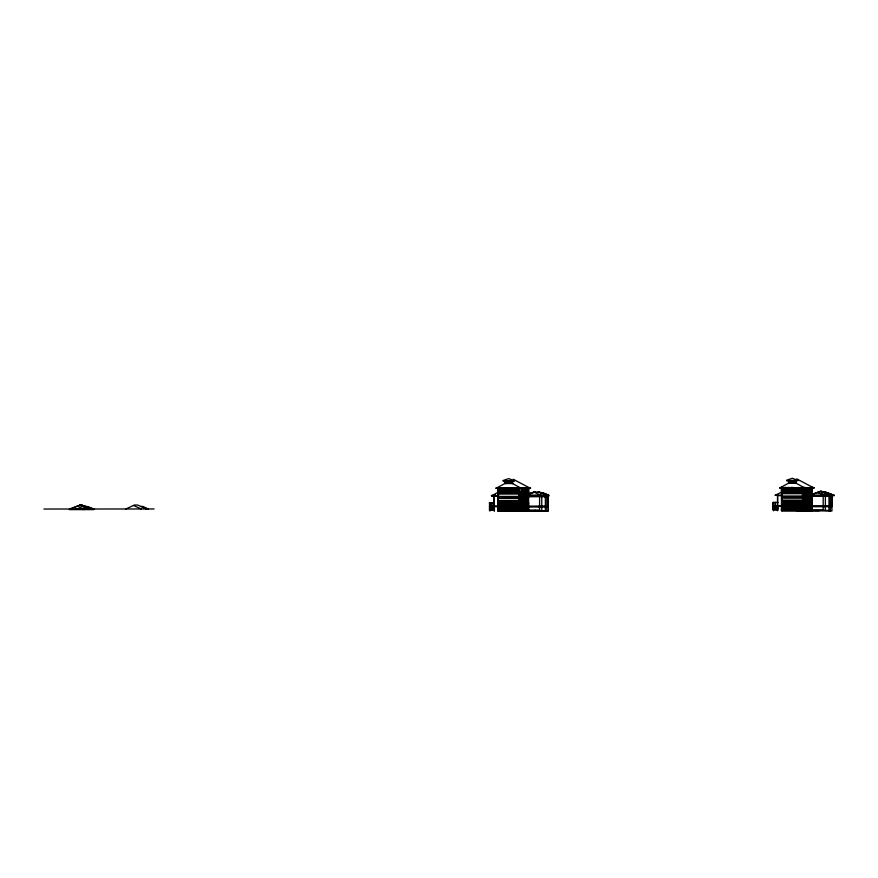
<?xml version="1.0" encoding="UTF-8"?>
<svg xmlns="http://www.w3.org/2000/svg" width="878" height="878" viewBox="0 0 878 878"><rect width="100%" height="100%" fill="white"/><g stroke="black" fill="none" stroke-linecap="round" stroke-linejoin="round"><path stroke-width="1.32" d="M512.774 511.073L512.895 509.756M527.985 508.263L527.985 511.073L513.41 510.985L528.633 511.084L528.622 487.542L528.15 506.046M520.895 502.688L520.895 497.2M523.244 497.947L523.244 497.102M524.364 505.256L524.364 501.876M525.582 505.695L525.307 497.047L522.3 497.047L522.3 505.695M525.746 506.211L525.746 503.248L527.667 503.259M526.262 506.211L526.262 503.774L528.622 503.774M526.668 506.211L526.668 504.181L528.622 504.181M527.985 510.766L512.796 510.952M528.15 495.071L528.15 487.542M528.15 511.073L528.15 510.458M528.633 496.761L548.695 496.597M796.401 510.623L796.5 510.305M812.238 487.213L812.238 510.755L781.475 510.722L781.475 487.213L782.122 487.213M804.5 502.359L804.511 496.871M806.421 501.909L808.397 501.557L808.397 504.927L806.421 504.927L806.421 501.557M806.432 498.177L806.432 501.195L808.397 501.195L808.397 498.177M806.849 497.617L806.849 496.772M807.969 504.927L807.969 501.557M809.187 505.366L808.912 496.718L805.905 496.718L805.971 505.366M808.912 505.366L808.912 497.683L805.905 497.672M809.351 505.882L809.351 502.929L811.711 502.929L811.711 496.279L803.107 496.279M809.867 505.882L809.867 503.445L812.238 503.445M810.284 505.882L810.284 503.851L812.238 503.862M811.755 494.753L811.755 487.213M831.455 496.268L831.455 505.717M811.59 495.752L831.938 495.752L831.938 505.717L802.942 505.717M524.375 497.947L524.396 497.102M807.99 497.617L808.001 496.783M528.15 509.174L528.633 511.084M812.238 510.755L831.938 511.018L831.938 495.752M498.452 496.081L491.636 496.081L497.87 492.295M788.587 480.189L788.587 483.24L790.507 482.263M513.246 479.278L530.553 488.42L495.949 488.42L505.212 483.306M794.546 480.112L796.862 478.96L814.158 488.102L779.554 488.102L789.98 482.406M782.057 495.752L775.241 495.269L782.419 491.713M788.587 482.966L796.28 482.955M125.861 508.966L134.466 505.026L137.67 505.026L146.275 508.966M493.919 506.441L497.87 506.672M777.524 506.112L781.475 506.343M535.009 491.768L527.678 494.621C534.153 490.023 543.01 492.328 548.893 495.598L519.502 495.675M527.612 494.665L533.769 492.382M85.616 506.661L80.732 504.883L69.472 509.481L93.902 509.492L87.537 506.661L80.732 504.894L69.472 508.977L84.771 509.481L77.121 506.2M89.896 509.481L79.689 505.267L80.732 504.894L91.981 509.47M812.227 494.358L820.93 491.164L832.179 495.269L820.93 491.164L812.139 494.347M503.061 480.518L508.823 478.598L514.596 481.001L503.061 481.001L514.596 480.518M786.666 480.189L792.428 478.269L798.201 480.672L786.666 480.672L798.201 480.189M491.636 495.598L495.192 494.501M781.42 509.756L823.191 509.745M493.458 506.079L489.781 506.101L489.781 502.732M777.063 505.75L773.397 505.772L773.397 502.414L773.277 509.481M788.587 483.043L796.28 483.032M789.717 481.155L791.319 481.155L791.363 482.801L789.717 482.757M791.649 481.155L793.24 481.155M793.569 481.155L795.172 481.155L795.205 482.801L793.569 482.757M789.717 481.956L791.319 481.956M791.649 481.956L793.24 481.956M793.569 481.956L795.172 481.956M506.112 482.285L507.714 482.285M508.033 482.285L509.635 482.285M509.953 482.285L511.556 482.285M791.649 482.757L793.24 482.757M507.758 483.119L506.068 483.119L506.068 481.44M511.6 483.119L509.92 483.119L509.92 481.44M788.587 483.24L796.28 483.24L796.28 480.672M781.475 487.542L781.958 505.86M498.517 487.542L497.87 487.542L497.87 511.04L513.41 510.952M519.502 487.707L518.854 487.542L518.854 496.432L498.517 496.432L498.517 487.707M779.554 487.619L814.158 487.619M495.949 487.948L530.553 487.948M807.551 488.025L805.389 488.025L805.411 494.621M801.702 488.366L799.54 488.366L799.54 492.931L801.702 492.931M499.154 488.574L501.557 488.574M502.194 488.574L504.598 488.574M505.245 488.574L507.649 488.574M499.275 488.695L501.437 488.695L501.437 493.26M504.477 488.695L502.315 488.695L502.315 493.26M509.844 488.695L512.006 488.695L512.006 493.26M782.924 490.648L785.009 490.648M785.964 490.648L788.049 490.648M789.004 490.648L791.089 490.648M793.492 490.648L795.578 490.648M796.533 490.648L798.618 490.648M799.54 490.648L801.658 490.648M499.319 490.978L501.393 490.978M502.359 490.978L504.444 490.978M505.399 490.978L507.484 490.978M509.888 490.978L511.973 490.978M512.928 490.978L515.013 490.978M515.935 490.978L518.053 490.978M811.898 490.967L811.887 494.171M803.107 491.417L811.118 491.417M803.107 491.581L811.118 491.581M519.502 491.91L527.502 491.91M827.735 492.942L823.366 492.053L825.309 492.053L834.1 495.247L803.107 495.357M823.366 492.053L825.298 492.053L834.1 495.269M803.107 492.547L804.83 492.547M810.515 492.547L812.238 492.547M519.502 492.876L521.214 492.876M526.91 492.876L528.622 492.876M541.298 493.019L543.372 493.019L548.893 495.17L527.678 495.104M781.958 493.052L802.459 493.052M803.107 493.195L804.83 493.195M810.515 493.195L812.238 493.195M498.353 493.37L518.854 493.37M519.502 493.513L521.214 493.513M526.91 493.513L528.622 493.513M782.122 493.688L802.459 493.688M805.784 493.666L807.145 493.666M808.188 493.666L809.549 493.666M498.517 494.018L518.854 494.018M522.18 493.996L523.54 493.996L523.54 488.75L522.18 488.75L522.18 494.951M525.944 493.996L524.583 493.996L524.583 488.75L525.944 488.75L525.988 494.951L526.043 491.91M521.214 494.555L526.91 494.555M803.107 494.621L812.238 494.555M803.107 494.687L811.118 494.687M519.502 494.951L528.622 494.874M802.942 494.983L811.755 494.983M803.107 495.148L812.238 495.148M519.337 495.313L528.15 495.313M775.241 495.269L782.057 495.269M519.502 495.477L528.622 495.477M491.307 495.598L497.87 495.598M777.524 495.752L777.634 510.348M803.107 495.949L812.238 495.949M834.1 495.774L812.227 495.379M519.502 496.279L528.622 496.279M811.59 496.268L831.938 496.268M781.958 496.575L802.624 496.575M498.353 496.904L519.019 496.904M545.084 497.047L546.127 497.047M781.958 497.53L802.624 497.53M498.353 497.859L519.019 497.859M781.475 498.013L803.107 498.013M497.87 498.342L519.502 498.331M803.71 499.593L805.302 499.593M809.516 499.604L811.118 499.604M520.094 499.922L521.697 499.922M525.9 499.933L527.513 499.933M783.56 501.371L791.572 501.371M793.01 501.371L801.021 501.371M499.955 501.7L507.967 501.7M509.405 501.7L517.416 501.7M811.898 502.029L812.073 505.234M777.897 502.414L773.035 502.414L773.518 510.787M783.56 502.49L791.572 502.49M793.01 502.49L801.021 502.49M803.107 502.622L804.95 502.622L804.786 508.603M811.118 502.622L809.911 502.622L810.01 508M494.292 502.732L489.43 502.732L489.902 511.117M499.955 502.82L507.967 502.82M509.405 502.82L517.416 502.82M783.56 502.82L791.572 502.82M793.01 502.82L801.021 502.82M803.107 502.787L804.95 502.787M811.118 502.787L810.076 502.622L809.911 504.554M519.502 502.951L521.334 502.951L521.302 508.329M527.502 502.951L526.46 502.951L526.46 508.933M499.955 503.138L507.967 503.138M509.405 503.138L517.416 503.138M519.502 503.105L521.334 503.105M526.306 503.105L528.106 503.259M521.236 503.785L519.502 503.763M783.56 504.181L785.327 504.181M785.645 504.181L787.401 504.181M787.731 504.181L789.487 504.181M789.805 504.181L791.572 504.181M793.01 504.181L794.777 504.181M795.095 504.181L796.862 504.181M797.18 504.181L798.936 504.181M799.265 504.181L801.021 504.181M499.955 504.499L501.722 504.499M502.04 504.499L503.796 504.499M504.115 504.499L505.882 504.499M506.2 504.499L507.967 504.499M509.405 504.499L511.172 504.499M511.49 504.499L513.246 504.499M513.575 504.499L515.331 504.499M515.649 504.499L517.416 504.499M783.56 505.541L785.327 505.541M785.645 505.541L787.401 505.541M787.731 505.541L789.487 505.541M789.805 505.541L791.572 505.541M793.01 505.541L794.777 505.541M795.095 505.541L796.862 505.541M797.18 505.541L798.936 505.541M799.265 505.541L801.021 505.541M524.375 505.695L521.861 505.695L525.746 505.695M773.035 505.772L777.897 505.772M499.955 505.86L501.722 505.86M502.04 505.86L503.796 505.86M504.115 505.86L505.882 505.86M506.2 505.86L507.967 505.86M509.405 505.86L511.172 505.86M511.49 505.86L513.246 505.86M513.575 505.86L515.331 505.86M515.649 505.86L517.416 505.86M777.634 505.926L783.121 505.86M801.46 505.86L812.238 505.882M489.43 506.101L494.292 506.101M499.516 506.189L494.029 506.255M517.855 506.189L548.333 506.046M773.035 506.112L781.859 506.112M519.502 506.211L527.502 506.211M140.754 506.441L142.84 506.441L148.36 508.966M489.43 506.441L498.243 506.441M781.475 506.496L783.121 506.496M801.46 506.496L812.238 506.485M773.035 506.672L777.151 506.672M781.475 506.683L782.122 506.683M803.107 506.683L831.938 506.683M497.87 506.825L499.516 506.825M517.855 506.825L527.502 506.804L527.502 496.279M783.56 506.902L785.327 506.902M785.645 506.902L787.401 506.902M787.731 506.902L789.487 506.902M789.805 506.902L791.572 506.902M793.01 506.902L794.777 506.902M795.095 506.902L796.862 506.902M797.18 506.902L798.936 506.902M799.265 506.902L801.021 506.902M804.786 506.804L810.076 506.804L810.076 508.603M489.43 507.001L493.546 507.001M497.87 507.012L498.517 507.012M521.85 507.012L525.922 507.012M527.985 507.012L548.333 507.012M499.955 507.221L501.722 507.221M502.04 507.221L503.796 507.221M504.115 507.221L505.882 507.221M506.2 507.221L507.967 507.221M509.405 507.221L511.172 507.221M511.49 507.221L513.246 507.221M513.575 507.221L515.331 507.221M515.649 507.221L517.416 507.221M521.181 507.122L526.46 507.122M773.035 507.232L777.151 507.232M497.815 507.352L497.815 510.085L539.586 510.074M804.786 507.396L810.076 507.396M489.43 507.561L493.546 507.561M521.181 507.725L526.46 507.725M773.035 507.791L777.151 507.791M804.786 508L810.076 508M489.43 508.121L493.546 508.121M521.181 508.329L526.46 508.329M773.035 508.351L777.151 508.351M783.56 508.263L791.572 508.263M793.01 508.263L801.021 508.263M489.43 508.68L493.546 508.68M499.955 508.581L507.967 508.581M509.405 508.581L517.416 508.581M781.475 508.603L812.238 508.603M528.622 508.933L497.87 508.933L521.883 508.977M777.151 508.911L773.277 508.999M781.475 508.889L812.238 508.933M43.9 509.031L154.1 508.966M812.238 509.108L796.061 509.02L796.061 509.712M489.43 509.24L493.546 509.24M497.87 509.218L528.622 509.262M69.472 509.481L93.902 509.459M512.445 509.35L528.622 509.438M773.035 509.481L777.151 509.481M489.43 509.8L493.546 509.8M773.035 509.986L777.151 509.986M781.475 509.986L811.59 509.986L811.59 509.119M489.43 510.316L493.546 510.316M497.87 510.316L527.985 510.316M783 510.359L795.501 510.359M825.375 510.327L823.191 510.327L823.191 495.763M808.122 510.447L810.207 510.447M828.975 510.436L825.375 510.436L825.375 495.774M499.395 510.689L511.885 510.689M524.517 510.766L526.591 510.766M545.37 510.755L539.586 510.656L539.586 495.598M781.475 510.678L819.251 510.755M830.412 510.711L828.975 510.711L828.975 495.774M497.87 511.007L513.41 510.985M527.832 511.073L535.646 511.073M546.807 511.04L545.37 511.04L545.37 495.598M528.15 511.336L548.333 511.336L548.333 496.597M803.107 495.752L812.238 495.763M830.412 496.279L827.131 495.752M493.546 496.081L494.402 495.598M519.502 496.081L528.622 496.092M544.623 496.597L546.807 496.597M519.502 496.597L528.106 496.608M809.472 496.838L811.162 496.838L811.151 502.37L809.472 502.37M805.971 497.738L808.857 497.738M522.3 498.002L525.307 498.002L525.253 497.102M522.355 498.067L525.253 498.067M803.107 502.918L805.466 502.918L805.466 505.882M519.502 503.248L521.861 503.248L521.861 506.211M803.107 503.445L804.95 503.445M803.107 503.851L804.533 503.851L804.533 505.882M519.502 504.181L520.928 504.181M808.397 505.366L805.466 505.366L809.351 505.366M797.015 510.656L811.59 510.623M819.887 491.537L830.116 495.269M87.537 506.661L93.902 508.988M80.732 504.883L91.981 508.988M79.689 505.267L89.896 508.999M541.298 492.975L538.192 491.834L546.807 495.115L546.807 511.336M133.511 505.465L141.149 508.966M794.612 482.406L805.027 488.102M512.159 483.306L521.422 488.42M794.36 482.263L796.28 483.24M534.043 492.196L541.682 495.587M830.412 495.752L830.412 511.018M830.303 496.279L830.303 505.849M824.892 505.717L824.892 506.683M811.755 487.542L811.887 505.882M811.118 488.102L811.118 495.148M811.118 495.949L811.118 506.485M810.789 491.581L810.734 494.621M810.734 502.787L810.789 505.827M810.515 487.213L810.515 494.226L804.83 494.226L804.83 487.213M810.416 491.581L810.416 494.621M810.317 496.882L810.317 502.326M810.416 502.787L810.416 505.827M810.361 508.757L810.361 510.733M810.076 494.226L810.076 487.905L805.269 487.905L805.269 494.226M810.24 508.834L810.24 510.733M810.032 494.621L809.955 488.025L807.793 488.025L807.749 494.621M809.593 494.621L809.549 488.42L808.188 488.42L808.067 494.621M809.275 491.581L809.209 494.621M808.836 491.581L808.89 494.621M808.451 491.581L808.506 494.621M808.078 508.823L808.122 510.722M807.969 498.177L807.969 501.195M807.958 508.746L807.958 510.722M807.672 487.905L807.694 494.621M807.365 491.581L807.365 494.621L807.145 488.42L805.784 488.42L805.784 494.621M807.409 498.177L807.409 501.195M807.409 501.557L807.409 504.927M806.849 498.177L806.849 501.195M806.849 501.557L806.849 504.927M806.849 508.845L806.849 510.711M806.608 491.581L806.608 494.621M806.553 491.581L806.553 494.621M806.454 509.328L806.454 510.7M806.223 491.581L806.223 494.621M805.082 491.581L805.027 494.621M804.709 491.581L804.709 494.621M804.643 502.787L804.643 505.827M804.72 509.328L804.72 510.689M804.27 491.581L804.325 494.621M804.325 502.787L804.27 505.827M803.886 491.581L803.941 494.621M803.941 502.787L803.886 505.827M803.919 509.328L803.919 510.678M803.568 491.581L803.568 494.621M803.502 502.787L803.502 505.827M802.942 487.213L803.107 508.922M802.624 487.378L802.624 505.86M802.459 487.718L802.459 496.114L782.122 496.114L782.122 487.718M802.108 505.86L802.108 500.131L782.485 500.131L782.485 505.86M802.185 509.328L802.185 510.667M801.823 488.245L801.823 493.052M801.46 508.592L801.46 500.932L792.571 500.932L792.691 508.592M801.021 501.053L801.021 508.592M800.626 488.398L800.626 492.887M800.516 510.656L798.431 510.623M799.419 488.245L799.419 493.052M799.265 502.82L799.265 508.263M798.936 502.82L798.936 508.263M798.782 488.245L798.782 493.052M797.575 488.398L797.575 492.887M797.18 501.371L797.18 502.49M797.18 502.82L797.18 508.263M796.862 501.371L796.862 502.49M796.862 502.82L796.862 508.263M796.379 488.245L796.379 493.052M795.808 480.672L795.808 483.24M795.731 488.245L795.731 493.052M795.325 482.922L795.325 480.99L789.563 480.99L789.563 482.922M795.095 502.82L795.095 508.263M794.777 502.82L794.777 508.263M794.535 488.398L794.535 492.887M794.37 481.155L794.37 482.757M793.525 481.111L793.525 482.801M793.405 480.99L793.405 482.922M793.328 488.245L793.328 493.052M793.01 501.053L793.01 508.592M792.691 487.378L792.691 493.052M792.439 481.155L792.439 482.757M792.011 508.592L792.011 500.932L783.121 500.932L783.121 508.592M791.89 487.378L791.89 493.052M791.89 501.053L791.89 508.592M791.605 481.111L791.605 482.801M791.484 480.99L791.484 482.922M791.572 501.053L791.572 508.592M791.254 487.378L791.254 493.052M790.518 481.155L790.518 482.757M790.046 488.398L790.046 492.887M789.805 502.82L789.805 508.263M789.684 481.111L789.684 482.801M789.487 502.82L789.487 508.263M789.081 480.189L789.081 483.24M788.85 487.378L788.85 493.052M788.203 487.378L788.203 493.052M787.731 502.82L787.731 508.263M787.401 501.371L787.401 502.49M787.401 502.82L787.401 508.263M787.368 501.415L787.368 502.457M787.006 488.398L787.006 492.887M785.81 487.378L785.81 493.052M785.645 502.82L785.645 508.263M785.327 502.82L785.327 508.263M785.162 487.378L785.162 493.052M783.966 488.398L783.966 492.887M783.56 501.053L783.56 508.592M783.242 501.053L783.242 508.592M782.759 487.378L782.759 493.052M782.122 509.69L782.122 510.678M778.007 506.112L777.524 510.776L777.634 495.269M775.504 502.414L775.504 505.772M775.131 502.414L775.131 505.772M547.85 496.597L547.85 506.046M541.759 495.598L541.759 510.755M541.287 506.046L541.287 507.012M539.103 506.046L539.103 507.012M535.009 510.458L535.009 511.073M534.691 510.458L534.691 511.073M528.786 510.425L528.786 511.073M528.468 510.458L528.468 511.073M527.502 487.542L527.502 495.477M527.184 491.91L527.129 494.951M527.184 503.105L527.129 506.156M526.91 487.542L526.8 494.951M526.745 503.105L526.8 506.156M526.756 509.075L526.756 511.062M526.712 497.211L526.712 502.655M526.591 508.241L526.635 511.062M526.35 488.355L526.361 494.951L526.46 488.234L521.664 488.234L521.784 494.555M526.306 502.951L526.35 508.329M525.659 491.91L525.659 494.951M525.604 491.91L525.604 494.951M525.56 508.241L525.56 511.051M524.901 491.91L524.846 494.951M524.462 491.91L524.462 494.951M524.364 498.506L524.364 501.525M524.517 508.241L524.517 511.04M524.177 488.355L524.177 494.555M524.353 509.075L524.353 511.04M524.067 488.234L524.078 494.951M523.946 488.355L523.946 494.555M523.705 491.91L523.705 494.951M523.804 498.506L523.804 501.525M523.804 501.876L523.804 505.256M523.387 491.91L523.321 494.951M523.244 498.506L523.244 501.525M523.244 501.876L523.244 505.245M523.244 509.174L523.244 511.029M522.937 491.91L523.003 494.951M522.849 509.646L522.849 511.029M522.564 491.91L522.619 494.951M522.355 497.102L522.355 505.695M521.795 491.91L521.861 494.951M521.214 487.542L521.104 494.951L521.038 491.91M521.181 502.951L521.181 508.933M521.115 509.646L521.115 511.018M521.038 503.105L520.928 506.211M520.72 491.91L520.72 494.951M520.72 503.105L520.72 506.156M520.709 509.251L520.709 511.007M520.654 491.91L520.654 494.951M520.654 503.105L520.654 506.156M520.336 491.91L520.336 494.951M520.336 503.105L520.336 506.156M520.281 491.91L520.281 494.951M520.281 503.105L520.281 506.156M520.314 509.646L520.314 511.007M519.963 491.91L519.963 494.951M519.963 503.105L519.897 506.156M519.502 487.542L519.502 509.251M519.019 487.542L519.019 506.189M518.569 509.646L518.569 510.996M518.492 506.189L518.492 500.46L498.869 500.46L498.869 506.189M518.218 493.37L518.218 488.574L515.814 488.574L515.814 493.37M518.174 509.251L518.174 510.985M518.097 493.26L518.097 488.695L515.935 488.695L515.968 493.216M517.855 508.922L517.855 501.261L508.966 501.261L508.966 508.922M517.735 501.382L517.735 508.922M517.416 501.382L517.416 508.922M517.372 501.744L517.372 502.776M517.01 488.728L517.01 493.216M516.901 510.974L514.826 510.952M515.649 503.138L515.649 508.581M515.331 503.138L515.331 508.581M515.177 493.37L515.177 488.574L512.774 488.574L512.774 493.37M515.013 493.216L515.013 488.728L512.895 488.695L512.895 493.26M513.97 488.728L513.97 493.216M513.575 501.7L513.575 502.82M513.575 503.138L513.575 508.581M513.246 501.7L513.246 502.82M513.246 503.138L513.246 508.581M512.664 481.001L512.664 483.558L504.982 483.558L504.982 480.518M512.445 509.262L512.445 510.041L498.517 510.019L498.517 511.007M512.203 481.001L512.203 483.558M512.126 493.37L512.126 488.574L509.723 488.574L509.723 493.37M511.72 483.24L511.72 481.32L505.958 481.32L505.958 483.24M511.49 503.138L511.49 508.581M511.172 503.138L511.172 508.581M510.93 488.728L510.93 493.216M510.755 481.484L510.755 483.087M509.8 481.32L509.8 483.24M509.679 481.44L509.679 483.119L508 483.119L508 481.44M509.405 501.382L509.405 508.922M509.086 487.707L509.086 493.37M509.086 501.382L509.086 508.922M508.834 481.484L508.834 483.087M508.285 487.707L508.285 493.37M508.285 508.922L508.406 501.261L499.516 501.261L499.516 508.922M507.967 501.382L507.967 508.922M507.879 481.32L507.879 483.24M507.649 487.707L507.649 493.37M507.528 493.26L507.528 488.695L505.366 488.695L505.366 493.26M506.913 481.484L506.913 483.087M506.441 488.728L506.441 493.216M506.2 503.138L506.2 508.581M505.882 503.138L505.882 508.581M505.476 480.518L505.476 483.558M505.245 487.707L505.245 493.37M504.598 487.707L504.598 493.37M504.115 501.7L504.115 502.82M504.115 503.138L504.115 508.581M503.796 501.7L503.796 502.82M503.796 503.138L503.796 508.581M503.401 488.728L503.401 493.216M502.194 487.707L502.194 493.37M502.04 503.138L502.04 508.581M501.722 503.138L501.722 508.581M501.557 487.707L501.557 493.37M500.35 488.728L500.35 493.216M499.955 501.382L499.955 508.922M499.319 488.75L499.319 493.216M499.154 487.707L499.154 493.37M498.353 487.707L498.353 506.189M494.402 506.101L494.402 511.106L493.919 506.101M494.029 495.598L494.029 510.678L493.546 495.598M491.899 502.732L491.899 506.101M491.515 502.732L491.515 506.101M489.781 506.441L489.781 507.166M489.661 502.732L489.661 509.8M522.827 498.506L522.816 501.525L524.792 501.525L524.792 498.506L522.827 498.506M524.792 501.876L524.781 505.256L522.816 505.245L522.816 501.876L524.792 501.876M524.923 498.386L524.923 505.377L522.684 505.366L522.684 498.386L524.923 498.386M527.557 497.167L527.546 502.688L525.867 502.688L525.867 497.167L527.557 497.167M527.678 497.047L527.667 502.809L525.746 502.809L525.746 497.047L527.678 497.047M535.273 510.458L535.273 511.073L535.328 510.458M808.539 498.056L808.528 505.048L806.289 505.048L806.289 498.056L808.539 498.056M811.283 496.718L811.272 502.49L809.351 502.49L809.351 496.718L811.283 496.718M505.004 483.273L512.664 483.361L505.004 483.273M785.042 488.366L782.88 488.366L782.88 492.931L785.042 492.931L785.009 488.398M788.093 488.366L785.92 488.366L785.964 492.887L788.093 492.931L788.093 488.366M791.133 488.366L788.971 488.366L788.971 492.931L791.133 492.931L791.133 488.366M795.611 488.366L793.449 488.366L793.449 492.931L795.611 492.931L795.611 488.366M798.662 488.366L796.5 488.366L796.533 492.887L798.662 492.931L798.662 488.366M528.468 491.296L528.282 494.555L528.468 491.296M528.468 502.359L528.282 505.618L528.468 502.359M805.466 496.718L803.546 496.718L803.546 502.479L805.466 502.479L805.466 496.718M805.345 496.838L803.666 496.838L803.71 502.326L805.345 502.359L805.302 496.871M521.861 497.047L519.941 497.036L519.941 502.809L521.861 502.809L521.861 497.047M521.741 497.167L520.061 497.157L520.061 502.688L521.741 502.688L521.741 497.167M824.969 495.28L817.319 492.481L824.969 495.291M806.992 494.621L806.992 491.581L806.926 494.621M787.764 502.457L787.764 501.415L787.731 502.49M525.285 494.951L525.285 491.91L525.22 494.951M521.477 494.951L521.477 491.91L521.422 494.951"/></g></svg>
